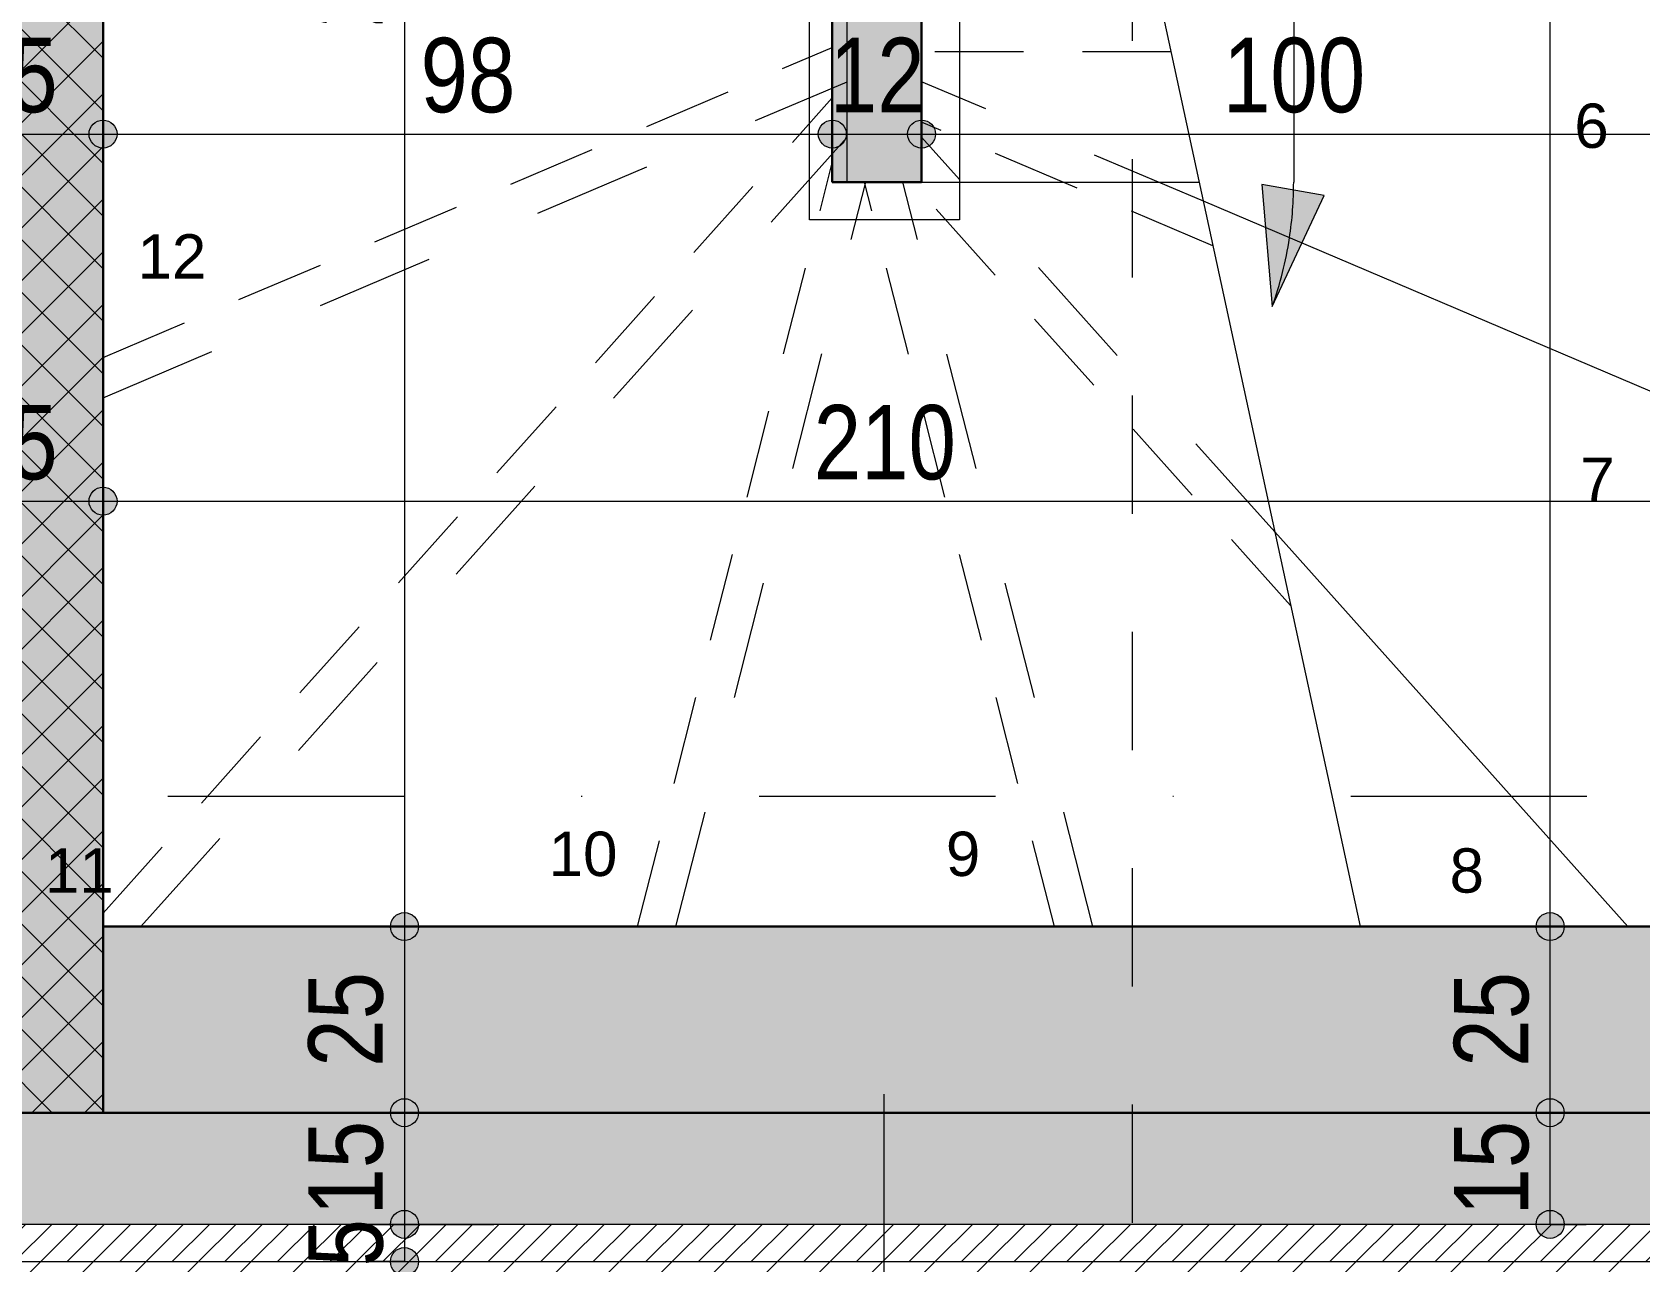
# Model space of a CAD drawing. Header units: centimetres. Extents: x -78 to 2022, y -1469 to 375.
# Drawn here: x 699.6 to 915.7, y -1256.6 to -1091.5 of the extents above; entities that cross this region are included whole.
import ezdxf

# ---------------------------------------------------------------- set-up
doc = ezdxf.new("R2010")
doc.units = ezdxf.units.CM
for name, pattern in [('Dash', [31.75, 15.875, -15.875]), ('Dash dot', [79.375, 31.75, -23.8125, 0, -23.8125]), ('Overhead', [19.84375, 11.90625, -7.9375])]:
    doc.linetypes.add(name, pattern=pattern)
for name, color, linetype, lineweight in [('A-ANNO-DIMS', 7, 'Continuous', 9), ('A-ANNO-DIMS-50', 7, 'Continuous', 9), ('A-AREA', 7, 'Continuous', 9), ('A-FLOR-HRAL-MBND', 7, 'Continuous', 9), ('A-FLOR-OVHD', 7, 'Overhead', 9), ('A-FLOR-PATT', 7, 'Continuous', 9), ('A-WALL', 7, 'Continuous', 9), ('A-WALL-FNSH', 7, 'Continuous', 9), ('A-WALL-IDEN', 7, 'Continuous', 9), ('A-WALL-PATT', 7, 'Continuous', 9), ('G-ANNO-SYMB', 7, 'Continuous', 9), ('S-COLS', 7, 'Continuous', 9), ('S-GRID', 7, 'Continuous', 9), ('S-STRS', 7, 'Continuous', 9), ('S-STRS-ANNO', 7, 'Continuous', 9), ('S-STRS-MBND', 7, 'Dash', 9)]:
    doc.layers.add(name, color=color, linetype=linetype, lineweight=lineweight)
doc.styles.add('Arial', font='arial.ttf', dxfattribs={"height": 5.953125})
doc.styles.add('Arial Narrow_3', font='ARIALN.TTF', dxfattribs={"height": 10})
doc.dimstyles.new('TEC_DIM', dxfattribs={"dimscale": 30.48, "dimtxt": 10.23431, "dimasz": 0.492126, "dimexe": 0.393701, "dimexo": 0.246063, "dimgap": 0, "dimtad": 1, "dimdec": 0, "dimzin": 0, "dimdsep": 46, "dimtxsty": 'Arial Narrow_3', "dimblk1": 'DOTSMALL', "dimblk2": 'DOTSMALL', "dimsah": 1, "dimcen": 0.09, "dimazin": 0, "dimtfac": 1, "dimtdec": 4, "dimtix": 1, "dimtmove": 0, "dimatfit": 3, "dimfxl": 0, "dimtvp": 1, "dimtolj": 1, "dimtzin": 0, "dimarcsym": 0})
doc.dimstyles.new('TEC_DIM_3', dxfattribs={"dimscale": 30.48, "dimtxt": 10.23431, "dimasz": 0.492126, "dimexe": 0.393701, "dimexo": 0.246063, "dimgap": 0, "dimtad": 1, "dimdec": 0, "dimzin": 0, "dimdsep": 46, "dimtxsty": 'Arial Narrow_3', "dimblk1": 'DOTSMALL', "dimblk2": 'DOTSMALL', "dimsah": 1, "dimcen": 0.09, "dimazin": 0, "dimtfac": 1, "dimtdec": 4, "dimtix": 1, "dimtmove": 0, "dimatfit": 3, "dimfxl": 0, "dimtvp": 1, "dimtolj": 1, "dimtzin": 0, "dimarcsym": 0})

# ---------------------------------------------------------------- blocks, each defined once
blk = doc.blocks.new('Railing - Railing-2455743-НИВО 0')
at = {"layer": 'A-FLOR-HRAL-MBND'}
for p, q in [((804.06, -1109.74), (804.06, -939.1)), ((809.14, -1109.74), (809.14, -939.1)), ((824.22, -962.59), (824.22, -1109.74)), ((819.14, -989.51), (819.14, -1109.74)), ((804.06, -1116.67), (804.06, -1109.74)), ((809.14, -1111.59), (809.14, -1109.74)), ((819.14, -1109.74), (819.14, -1111.59)), ((824.22, -1109.74), (824.22, -1116.67)), ((819.14, -1111.59), (809.14, -1111.59)), ((807.53, -1116.67), (804.06, -1116.67)), ((820.76, -1116.67), (807.53, -1116.67)), ((824.22, -1116.67), (820.76, -1116.67))]:
    blk.add_line(p, q, dxfattribs=at)
blk = doc.blocks.new('DIMBLOCK34-НИВО 0')
at = {"layer": 'A-ANNO-DIMS-50', "transparency": 16777216}
h = blk.add_hatch(color=256, dxfattribs=at)
edge = h.paths.add_edge_path()
edge.add_arc((204.14, -1378.77), 1.88, 0, 360)
h = blk.add_hatch(color=256, dxfattribs=at)
edge = h.paths.add_edge_path()
edge.add_arc((1799.14, -1378.77), 1.88, 0, 360)
for p, q in [((1799.14, -769.09), (1799.14, -1390.77)), ((1799.14, -1378.77), (1799.14, -769.09)), ((204.14, -1264.09), (204.14, -1390.77)), ((204.14, -1378.77), (204.14, -1264.09)), ((204.14, -1378.77), (1799.14, -1378.77))]:
    blk.add_line(p, q, dxfattribs=at)
for centre in [(204.14, -1378.77), (1799.14, -1378.77)]:
    blk.add_circle(centre, 1.88, dxfattribs=at)
at = {"layer": 'A-ANNO-DIMS-50', "color": 0, "transparency": 16777216, "insert": (988.97, -1365.85), "char_height": 10, "width": 30.4105, "attachment_point": 1, "line_spacing_factor": 0.974696, "style": 'Arial Narrow_3'}
blk.add_mtext('1595', dxfattribs=at)
blk = doc.blocks.new('_DotSmall')
at = {"color": 0, "linetype": 'ByBlock', "const_width": 0.5}
blk.add_lwpolyline([(-0.0625, 0, 1), (0.0625, 0, 1)], format="xyb", close=True, dxfattribs=at)
blk = doc.blocks.new('DIMBLOCK37-НИВО 0')
at = {"layer": 'A-ANNO-DIMS-50', "transparency": 16777216}
h = blk.add_hatch(color=256, dxfattribs=at)
edge = h.paths.add_edge_path()
edge.add_arc((664.14, -1349), 1.88, 0, 360)
h = blk.add_hatch(color=256, dxfattribs=at)
edge = h.paths.add_edge_path()
edge.add_arc((964.14, -1349), 1.88, 0, 360)
for p, q in [((664.14, -1264.09), (664.14, -1361)), ((664.14, -1349), (664.14, -1264.09)), ((964.14, -1264.09), (964.14, -1361)), ((964.14, -1349), (964.14, -1264.09)), ((664.14, -1349), (964.14, -1349))]:
    blk.add_line(p, q, dxfattribs=at)
for centre in [(664.14, -1349), (964.14, -1349)]:
    blk.add_circle(centre, 1.88, dxfattribs=at)
at = {"layer": 'A-ANNO-DIMS-50', "color": 0, "transparency": 16777216, "insert": (804.64, -1336.08), "char_height": 10, "width": 22.8079, "attachment_point": 1, "line_spacing_factor": 0.974696, "style": 'Arial Narrow_3'}
blk.add_mtext('300', dxfattribs=at)
blk = doc.blocks.new('DIMBLOCK45-НИВО 0')
at = {"layer": 'A-ANNO-DIMS-50', "transparency": 16777216}
h = blk.add_hatch(color=256, dxfattribs=at)
edge = h.paths.add_edge_path()
edge.add_arc((664.14, -1318.78), 1.88, 0, 360)
h = blk.add_hatch(color=256, dxfattribs=at)
edge = h.paths.add_edge_path()
edge.add_arc((964.14, -1318.78), 1.88, 0, 360)
for p, q in [((664.14, -1264.09), (664.14, -1330.78)), ((664.14, -1318.78), (664.14, -1264.09)), ((964.14, -1264.09), (964.14, -1330.78)), ((964.14, -1318.78), (964.14, -1264.09)), ((664.14, -1318.78), (964.14, -1318.78))]:
    blk.add_line(p, q, dxfattribs=at)
for centre in [(664.14, -1318.78), (964.14, -1318.78)]:
    blk.add_circle(centre, 1.88, dxfattribs=at)
at = {"layer": 'A-ANNO-DIMS-50', "color": 0, "transparency": 16777216, "insert": (804.64, -1305.86), "char_height": 10, "width": 22.8079, "attachment_point": 1, "line_spacing_factor": 0.974696, "style": 'Arial Narrow_3'}
blk.add_mtext('300', dxfattribs=at)
blk = doc.blocks.new('DIMBLOCK126-НИВО 0')
at = {"layer": 'A-ANNO-DIMS-50', "transparency": 16777216}
h = blk.add_hatch(color=256, dxfattribs=at)
edge = h.paths.add_edge_path()
edge.add_arc((684.14, -1105.14), 1.88, 0, 360)
h = blk.add_hatch(color=256, dxfattribs=at)
edge = h.paths.add_edge_path()
edge.add_arc((709.14, -1105.14), 1.88, 0, 360)
for p, q in [((684.14, -1109.99), (684.14, -1093.14)), ((709.14, -1109.99), (709.14, -1093.14)), ((684.14, -1105.14), (709.14, -1105.14)), ((684.14, -1105.14), (684.14, -1109.99)), ((709.14, -1105.14), (709.14, -1109.99))]:
    blk.add_line(p, q, dxfattribs=at)
for centre in [(684.14, -1105.14), (709.14, -1105.14)]:
    blk.add_circle(centre, 1.88, dxfattribs=at)
at = {"layer": 'A-ANNO-DIMS-50', "color": 0, "transparency": 16777216, "insert": (690.31, -1092.21), "char_height": 10, "width": 15.2053, "attachment_point": 1, "line_spacing_factor": 0.974696, "style": 'Arial Narrow_3'}
blk.add_mtext('25', dxfattribs=at)
blk = doc.blocks.new('DIMBLOCK127-НИВО 0')
at = {"layer": 'A-ANNO-DIMS-50', "transparency": 16777216}
h = blk.add_hatch(color=256, dxfattribs=at)
edge = h.paths.add_edge_path()
edge.add_arc((709.14, -1105.14), 1.88, 0, 360)
h = blk.add_hatch(color=256, dxfattribs=at)
edge = h.paths.add_edge_path()
edge.add_arc((807.14, -1105.14), 1.88, 0, 360)
for p, q in [((709.14, -1109.99), (709.14, -1093.14)), ((807.14, -1109.99), (807.14, -1093.14)), ((709.14, -1105.14), (807.14, -1105.14)), ((709.14, -1105.14), (709.14, -1109.99)), ((807.14, -1105.14), (807.14, -1109.99))]:
    blk.add_line(p, q, dxfattribs=at)
for centre in [(709.14, -1105.14), (807.14, -1105.14)]:
    blk.add_circle(centre, 1.88, dxfattribs=at)
at = {"layer": 'A-ANNO-DIMS-50', "color": 0, "transparency": 16777216, "insert": (751.81, -1092.21), "char_height": 10, "width": 15.2053, "attachment_point": 1, "line_spacing_factor": 0.974696, "style": 'Arial Narrow_3'}
blk.add_mtext('98', dxfattribs=at)
blk = doc.blocks.new('DIMBLOCK128-НИВО 0')
at = {"layer": 'A-ANNO-DIMS-50', "transparency": 16777216}
h = blk.add_hatch(color=256, dxfattribs=at)
edge = h.paths.add_edge_path()
edge.add_arc((807.14, -1105.14), 1.88, 0, 360)
h = blk.add_hatch(color=256, dxfattribs=at)
edge = h.paths.add_edge_path()
edge.add_arc((819.14, -1105.14), 1.88, 0, 360)
for p, q in [((807.14, -1109.99), (807.14, -1093.14)), ((819.14, -1109.99), (819.14, -1093.14)), ((807.14, -1105.14), (819.14, -1105.14)), ((807.14, -1105.14), (807.14, -1109.99)), ((819.14, -1105.14), (819.14, -1109.99))]:
    blk.add_line(p, q, dxfattribs=at)
for centre in [(807.14, -1105.14), (819.14, -1105.14)]:
    blk.add_circle(centre, 1.88, dxfattribs=at)
at = {"layer": 'A-ANNO-DIMS-50', "color": 0, "transparency": 16777216, "insert": (806.81, -1092.21), "char_height": 10, "width": 15.2053, "attachment_point": 1, "line_spacing_factor": 0.974696, "style": 'Arial Narrow_3'}
blk.add_mtext('12', dxfattribs=at)
blk = doc.blocks.new('DIMBLOCK129-НИВО 0')
at = {"layer": 'A-ANNO-DIMS-50', "transparency": 16777216}
h = blk.add_hatch(color=256, dxfattribs=at)
edge = h.paths.add_edge_path()
edge.add_arc((819.14, -1105.14), 1.88, 0, 360)
h = blk.add_hatch(color=256, dxfattribs=at)
edge = h.paths.add_edge_path()
edge.add_arc((919.14, -1105.14), 1.88, 0, 360)
for p, q in [((819.14, -1109.99), (819.14, -1093.14)), ((919.14, -1109.99), (919.14, -1093.14)), ((819.14, -1105.14), (919.14, -1105.14)), ((819.14, -1105.14), (819.14, -1109.99)), ((919.14, -1105.14), (919.14, -1109.99))]:
    blk.add_line(p, q, dxfattribs=at)
for centre in [(819.14, -1105.14), (919.14, -1105.14)]:
    blk.add_circle(centre, 1.88, dxfattribs=at)
at = {"layer": 'A-ANNO-DIMS-50', "color": 0, "transparency": 16777216, "insert": (859.64, -1092.21), "char_height": 10, "width": 22.8079, "attachment_point": 1, "line_spacing_factor": 0.974696, "style": 'Arial Narrow_3'}
blk.add_mtext('100', dxfattribs=at)
blk = doc.blocks.new('DIMBLOCK136-НИВО 0')
at = {"layer": 'A-ANNO-DIMS-50', "transparency": 16777216}
h = blk.add_hatch(color=256, dxfattribs=at)
edge = h.paths.add_edge_path()
edge.add_arc((684.14, -1154.45), 1.88, 0, 360)
h = blk.add_hatch(color=256, dxfattribs=at)
edge = h.paths.add_edge_path()
edge.add_arc((709.14, -1154.45), 1.88, 0, 360)
for p, q in [((684.14, -1159.3), (684.14, -1142.45)), ((709.14, -1159.3), (709.14, -1142.45)), ((684.14, -1154.45), (709.14, -1154.45)), ((684.14, -1154.45), (684.14, -1159.3)), ((709.14, -1154.45), (709.14, -1159.3))]:
    blk.add_line(p, q, dxfattribs=at)
for centre in [(684.14, -1154.45), (709.14, -1154.45)]:
    blk.add_circle(centre, 1.88, dxfattribs=at)
at = {"layer": 'A-ANNO-DIMS-50', "color": 0, "transparency": 16777216, "insert": (690.31, -1141.53), "char_height": 10, "width": 15.2053, "attachment_point": 1, "line_spacing_factor": 0.974696, "style": 'Arial Narrow_3'}
blk.add_mtext('25', dxfattribs=at)
blk = doc.blocks.new('DIMBLOCK137-НИВО 0')
at = {"layer": 'A-ANNO-DIMS-50', "transparency": 16777216}
h = blk.add_hatch(color=256, dxfattribs=at)
edge = h.paths.add_edge_path()
edge.add_arc((709.14, -1154.45), 1.88, 0, 360)
h = blk.add_hatch(color=256, dxfattribs=at)
edge = h.paths.add_edge_path()
edge.add_arc((919.14, -1154.45), 1.88, 0, 360)
for p, q in [((709.14, -1159.3), (709.14, -1142.45)), ((919.14, -1159.3), (919.14, -1142.45)), ((709.14, -1154.45), (919.14, -1154.45)), ((709.14, -1154.45), (709.14, -1159.3)), ((919.14, -1154.45), (919.14, -1159.3))]:
    blk.add_line(p, q, dxfattribs=at)
for centre in [(709.14, -1154.45), (919.14, -1154.45)]:
    blk.add_circle(centre, 1.88, dxfattribs=at)
at = {"layer": 'A-ANNO-DIMS-50', "color": 0, "transparency": 16777216, "insert": (804.64, -1141.53), "char_height": 10, "width": 22.8079, "attachment_point": 1, "line_spacing_factor": 0.974696, "style": 'Arial Narrow_3'}
blk.add_mtext('210', dxfattribs=at)
blk = doc.blocks.new('DIMBLOCK230-НИВО 0')
at = {"layer": 'A-ANNO-DIMS-50', "transparency": 16777216}
h = blk.add_hatch(color=256, dxfattribs=at)
edge = h.paths.add_edge_path()
edge.add_arc((749.65, -951.1), 1.88, 0, 360)
h = blk.add_hatch(color=256, dxfattribs=at)
edge = h.paths.add_edge_path()
edge.add_arc((749.65, -1211.59), 1.88, 0, 360)
for p, q in [((744.8, -951.1), (761.65, -951.1)), ((749.65, -951.1), (744.8, -951.1)), ((749.65, -951.1), (749.65, -1211.59)), ((744.8, -1211.59), (761.65, -1211.59)), ((749.65, -1211.59), (744.8, -1211.59))]:
    blk.add_line(p, q, dxfattribs=at)
for centre in [(749.65, -951.1), (749.65, -1211.59)]:
    blk.add_circle(centre, 1.88, dxfattribs=at)
at = {"layer": 'A-ANNO-DIMS-50', "color": 0, "transparency": 16777216, "insert": (736.72, -1090.85), "char_height": 10, "width": 22.8079, "attachment_point": 1, "rotation": 90, "line_spacing_factor": 0.974696, "style": 'Arial Narrow_3'}
blk.add_mtext('260', dxfattribs=at)
blk = doc.blocks.new('DIMBLOCK231-НИВО 0')
at = {"layer": 'A-ANNO-DIMS-50', "transparency": 16777216}
h = blk.add_hatch(color=256, dxfattribs=at)
edge = h.paths.add_edge_path()
edge.add_arc((749.65, -1211.59), 1.88, 0, 360)
h = blk.add_hatch(color=256, dxfattribs=at)
edge = h.paths.add_edge_path()
edge.add_arc((749.65, -1236.59), 1.88, 0, 360)
for p, q in [((744.8, -1211.59), (761.65, -1211.59)), ((749.65, -1211.59), (744.8, -1211.59)), ((749.65, -1211.59), (749.65, -1236.59)), ((744.8, -1236.59), (761.65, -1236.59)), ((749.65, -1236.59), (744.8, -1236.59))]:
    blk.add_line(p, q, dxfattribs=at)
for centre in [(749.65, -1211.59), (749.65, -1236.59)]:
    blk.add_circle(centre, 1.88, dxfattribs=at)
at = {"layer": 'A-ANNO-DIMS-50', "color": 0, "transparency": 16777216, "insert": (736.72, -1230.42), "char_height": 10, "width": 15.2053, "attachment_point": 1, "rotation": 90, "line_spacing_factor": 0.974696, "style": 'Arial Narrow_3'}
blk.add_mtext('25', dxfattribs=at)
blk = doc.blocks.new('DIMBLOCK232-НИВО 0')
at = {"layer": 'A-ANNO-DIMS-50', "transparency": 16777216}
h = blk.add_hatch(color=256, dxfattribs=at)
edge = h.paths.add_edge_path()
edge.add_arc((749.65, -1236.59), 1.88, 0, 360)
h = blk.add_hatch(color=256, dxfattribs=at)
edge = h.paths.add_edge_path()
edge.add_arc((749.65, -1251.59), 1.88, 0, 360)
for p, q in [((744.8, -1236.59), (761.65, -1236.59)), ((749.65, -1236.59), (744.8, -1236.59)), ((749.65, -1236.59), (749.65, -1251.59)), ((744.8, -1251.59), (761.65, -1251.59)), ((749.65, -1251.59), (744.8, -1251.59))]:
    blk.add_line(p, q, dxfattribs=at)
for centre in [(749.65, -1236.59), (749.65, -1251.59)]:
    blk.add_circle(centre, 1.88, dxfattribs=at)
at = {"layer": 'A-ANNO-DIMS-50', "color": 0, "transparency": 16777216, "insert": (736.72, -1250.42), "char_height": 10, "width": 15.2053, "attachment_point": 1, "rotation": 90, "line_spacing_factor": 0.974696, "style": 'Arial Narrow_3'}
blk.add_mtext('15', dxfattribs=at)
blk = doc.blocks.new('DIMBLOCK233-НИВО 0')
at = {"layer": 'A-ANNO-DIMS-50', "transparency": 16777216}
h = blk.add_hatch(color=256, dxfattribs=at)
edge = h.paths.add_edge_path()
edge.add_arc((749.65, -1251.59), 1.88, 0, 360)
h = blk.add_hatch(color=256, dxfattribs=at)
edge = h.paths.add_edge_path()
edge.add_arc((749.65, -1256.59), 1.88, 0, 360)
for p, q in [((744.8, -1251.59), (761.65, -1251.59)), ((749.65, -1251.59), (744.8, -1251.59)), ((749.65, -1251.59), (749.65, -1256.59)), ((744.8, -1256.59), (761.65, -1256.59)), ((749.65, -1256.59), (744.8, -1256.59))]:
    blk.add_line(p, q, dxfattribs=at)
for centre in [(749.65, -1251.59), (749.65, -1256.59)]:
    blk.add_circle(centre, 1.88, dxfattribs=at)
at = {"layer": 'A-ANNO-DIMS-50', "color": 0, "transparency": 16777216, "insert": (736.72, -1257.25), "char_height": 10, "width": 7.6026, "attachment_point": 1, "rotation": 90, "line_spacing_factor": 0.974696, "style": 'Arial Narrow_3'}
blk.add_mtext('\\fArial Narrow|b0|i0|c204|p34|;5', dxfattribs=at)
blk = doc.blocks.new('DIMBLOCK272-НИВО 0')
at = {"layer": 'A-ANNO-DIMS-50', "transparency": 16777216}
h = blk.add_hatch(color=256, dxfattribs=at)
edge = h.paths.add_edge_path()
edge.add_arc((903.6, -1236.59), 1.88, 0, 360)
h = blk.add_hatch(color=256, dxfattribs=at)
edge = h.paths.add_edge_path()
edge.add_arc((903.6, -1251.59), 1.88, 0, 360)
for p, q in [((908.45, -1236.59), (891.6, -1236.59)), ((903.6, -1251.59), (903.6, -1236.59)), ((903.6, -1236.59), (908.45, -1236.59)), ((908.45, -1251.59), (891.6, -1251.59)), ((903.6, -1251.59), (908.45, -1251.59))]:
    blk.add_line(p, q, dxfattribs=at)
for centre in [(903.6, -1236.59), (903.6, -1251.59)]:
    blk.add_circle(centre, 1.88, dxfattribs=at)
at = {"layer": 'A-ANNO-DIMS-50', "color": 0, "transparency": 16777216, "insert": (890.67, -1250.42), "char_height": 10, "width": 15.2053, "attachment_point": 1, "rotation": 90, "line_spacing_factor": 0.974696, "style": 'Arial Narrow_3'}
blk.add_mtext('15', dxfattribs=at)
blk = doc.blocks.new('DIMBLOCK273-НИВО 0')
at = {"layer": 'A-ANNO-DIMS-50', "transparency": 16777216}
h = blk.add_hatch(color=256, dxfattribs=at)
edge = h.paths.add_edge_path()
edge.add_arc((903.6, -1211.59), 1.88, 0, 360)
h = blk.add_hatch(color=256, dxfattribs=at)
edge = h.paths.add_edge_path()
edge.add_arc((903.6, -1236.59), 1.88, 0, 360)
for p, q in [((908.45, -1211.59), (891.6, -1211.59)), ((903.6, -1236.59), (903.6, -1211.59)), ((903.6, -1211.59), (908.45, -1211.59)), ((908.45, -1236.59), (891.6, -1236.59)), ((903.6, -1236.59), (908.45, -1236.59))]:
    blk.add_line(p, q, dxfattribs=at)
for centre in [(903.6, -1211.59), (903.6, -1236.59)]:
    blk.add_circle(centre, 1.88, dxfattribs=at)
at = {"layer": 'A-ANNO-DIMS-50', "color": 0, "transparency": 16777216, "insert": (890.67, -1230.42), "char_height": 10, "width": 15.2053, "attachment_point": 1, "rotation": 90, "line_spacing_factor": 0.974696, "style": 'Arial Narrow_3'}
blk.add_mtext('25', dxfattribs=at)
blk = doc.blocks.new('DIMBLOCK274-НИВО 0')
at = {"layer": 'A-ANNO-DIMS-50', "transparency": 16777216}
h = blk.add_hatch(color=256, dxfattribs=at)
edge = h.paths.add_edge_path()
edge.add_arc((903.6, -939.1), 1.88, 0, 360)
h = blk.add_hatch(color=256, dxfattribs=at)
edge = h.paths.add_edge_path()
edge.add_arc((903.6, -1211.59), 1.88, 0, 360)
for p, q in [((908.45, -939.1), (891.6, -939.1)), ((903.6, -1211.59), (903.6, -939.1)), ((903.6, -939.1), (908.45, -939.1)), ((908.45, -1211.59), (891.6, -1211.59)), ((903.6, -1211.59), (908.45, -1211.59))]:
    blk.add_line(p, q, dxfattribs=at)
for centre in [(903.6, -939.1), (903.6, -1211.59)]:
    blk.add_circle(centre, 1.88, dxfattribs=at)
at = {"layer": 'A-ANNO-DIMS-50', "color": 0, "transparency": 16777216, "insert": (890.67, -1084.85), "char_height": 10, "width": 22.8079, "attachment_point": 1, "rotation": 90, "line_spacing_factor": 0.974696, "style": 'Arial Narrow_3'}
blk.add_mtext('272', dxfattribs=at)

msp = doc.modelspace()

# ---------------------------------------------------------------- hatches: boundary and pattern name
at = {"layer": 'A-FLOR-PATT', "true_color": 0xe0ea68}
h = msp.add_hatch(dxfattribs=at)
h.set_pattern_fill('FP1_8', color=61, style=0, pattern_type=2)
h.set_pattern_definition([(45, (-1006328.728, 860384.997), (-3.535533906, 3.535533906), [])])
h.paths.add_polyline_path([(709.38, -1437.86), (2021.58, -1437.86), (2021.58, -1016.59), (1719.14, -1016.59), (1719.14, -1261.59), (1654.14, -1261.59), (1654.14, -1256.59), (1644.94, -1256.59), (1644.94, -1293.19), (1641.14, -1293.19), (1641.14, -1256.59), (664.14, -1256.59), (664.14, -1208.72), (264.14, -1208.72), (264.14, -1256.59), (-65.86, -1256.59), (-65.86, -1437.86), (485.39, -1437.86)])
at = {"layer": 'A-WALL-PATT', "true_color": 0x808080}
for points in [[(684.14, -1181.59), (709.14, -1181.59), (709.14, -901.59), (684.14, -901.59), (684.14, -1158.59)], [(807.14, -1111.59), (819.14, -1111.59), (819.14, -939.1), (807.14, -939.1), (807.14, -984.58)]]:
    msp.add_hatch(color=8, dxfattribs=at).paths.add_polyline_path(points)
at = {"layer": 'A-WALL-PATT', "lineweight": 5, "true_color": 0x808080}
for points in [[(709.14, -1236.59), (709.14, -1181.59), (684.14, -1181.59), (684.14, -1236.59)], [(919.14, -1236.59), (919.14, -1211.59), (709.14, -1211.59), (709.14, -1236.59), (709.38, -1236.59)]]:
    msp.add_hatch(color=8, dxfattribs=at).paths.add_polyline_path(points)
at = {"layer": 'A-WALL-PATT', "lineweight": 5, "true_color": 0xffff80}
msp.add_hatch(color=51, dxfattribs=at).paths.add_polyline_path([(709.14, -1251.59), (944.14, -1251.59), (944.14, -1236.59), (684.14, -1236.59), (684.14, -1251.59)])
at = {"layer": 'A-WALL-PATT', "true_color": 0x787878}
h = msp.add_hatch(dxfattribs=at)
h.set_pattern_fill('FP1_2', color=8, style=0, pattern_type=2)
h.set_pattern_definition([(45, (-1006328.728, 860384.997), (-1.767766953, 1.767766953), [])])
h.paths.add_polyline_path([(684.14, -1256.59), (959.14, -1256.59), (959.14, -1251.59), (669.14, -1251.59), (669.14, -1256.59)])
at = {"layer": 'S-COLS'}
h = msp.add_hatch(dxfattribs=at)
h.set_pattern_fill('FP1_5', color=256, style=0, pattern_type=2)
h.set_pattern_definition([(45, (-1006328.728, 860384.997), (-3.535533906, 3.535533906), []), (135, (-1006328.728, 860384.997), (-3.535533906, -3.535533906), [])])
h.paths.add_polyline_path([(684.14, -1236.59), (709.14, -1236.59), (709.14, -901.59), (684.14, -901.59), (684.14, -1211.22)])
at = {"layer": 'S-STRS-ANNO'}
msp.add_hatch(color=256, dxfattribs=at).paths.add_polyline_path([(866.27, -1128.29), (873.23, -1113.4), (864.85, -1111.91)])

# ---------------------------------------------------------------- linework, layer by layer
at = {"layer": 'A-AREA'}
msp.add_line((819.14, -1111.59), (856.44, -1111.59), dxfattribs=at)
at = {"layer": 'A-FLOR-OVHD'}
for p, q in [((709.14, -1135.14), (807.14, -1093.51)), ((852.66, -1094.1), (819.14, -1094.1)), ((709.14, -1209.78), (807.14, -1100.28)), ((858.29, -1120.16), (819.14, -1103.53)), ((780.97, -1211.59), (807.14, -1109)), ((837, -1211.59), (811.48, -1111.59)), ((868.73, -1168.45), (817.85, -1111.59))]:
    msp.add_line(p, q, dxfattribs=at)
at = {"layer": 'A-WALL', "lineweight": 30}
for p, q in [((819.14, -1111.59), (819.14, -939.1)), ((709.14, -1211.59), (709.14, -951.1)), ((807.14, -951.1), (807.14, -1111.59)), ((807.14, -1111.59), (819.14, -1111.59)), ((919.14, -1211.59), (709.14, -1211.59)), ((944.14, -1236.59), (684.14, -1236.59))]:
    msp.add_line(p, q, dxfattribs=at)
at = {"layer": 'A-WALL'}
msp.add_line((959.14, -1251.59), (669.14, -1251.59), dxfattribs=at)
at = {"layer": 'A-WALL-FNSH'}
msp.add_line((664.14, -1256.59), (964.14, -1256.59), dxfattribs=at)
at = {"layer": 'A-WALL-IDEN'}
msp.add_line((814.07, -1234.09), (814.07, -1263.26), dxfattribs=at)
at = {"layer": 'G-ANNO-SYMB', "linetype": 'Dash', "lineweight": 18}
msp.add_line((847.43, 288.49), (847.43, -1448.92), dxfattribs=at)
at = {"layer": 'S-COLS', "lineweight": 30}
for p, q in [((709.14, -1236.59), (709.14, -901.59)), ((684.14, -1236.59), (709.14, -1236.59))]:
    msp.add_line(p, q, dxfattribs=at)
at = {"layer": 'S-GRID', "color": 1, "linetype": 'Dash dot', "lineweight": 18, "true_color": 0xff0000}
msp.add_line((82.05, -1194.09), (1840.98, -1194.09), dxfattribs=at)
at = {"layer": 'S-STRS'}
for p, q in [((919.14, -1140.57), (857, -1114.17)), ((919.14, -1140.57), (857, -1114.17)), ((914.05, -1211.59), (866.6, -1158.56)), ((914.05, -1211.59), (866.6, -1158.56))]:
    msp.add_line(p, q, dxfattribs=at)
at = {"layer": 'S-STRS-ANNO'}
for p, q in [((869.14, -1089.1), (869.14, -1111.59)), ((873.23, -1113.4), (864.85, -1111.91)), ((864.85, -1111.91), (866.27, -1128.29)), ((866.27, -1128.29), (873.23, -1113.4))]:
    msp.add_line(p, q, dxfattribs=at)
for start, end in [(351.3674, 0), (340.4859, 351.3674)]:
    msp.add_arc((819.14, -1111.59), 50, start, end, dxfattribs=at)
at = {"layer": 'S-STRS-MBND'}
for p, q in [((709.14, -1211.59), (709.14, -939.1)), ((809.14, -1111.59), (809.14, -939.1)), ((819.14, -1096.12), (819.14, -1111.59)), ((709.14, -1140.57), (809.14, -1098.1)), ((709.14, -1140.57), (809.14, -1098.1)), ((857, -1114.17), (819.14, -1098.1)), ((857, -1114.17), (819.14, -1098.1)), ((714.24, -1211.59), (809.14, -1105.54)), ((714.24, -1211.59), (809.14, -1105.54)), ((866.6, -1158.56), (819.14, -1105.54)), ((866.6, -1158.56), (819.14, -1105.54)), ((786.13, -1211.59), (811.64, -1111.59)), ((786.13, -1211.59), (811.64, -1111.59)), ((819.14, -1111.59), (809.14, -1111.59)), ((842.16, -1211.59), (816.64, -1111.59)), ((842.16, -1211.59), (816.64, -1111.59)), ((857.67, -1211.59), (709.14, -1211.59))]:
    msp.add_line(p, q, dxfattribs=at)
at = {"layer": 'S-STRS-MBND', "linetype": 'Continuous'}
msp.add_line((849.92, -1081.45), (878.06, -1211.59), dxfattribs=at)

# ---------------------------------------------------------------- block references
at = {"layer": 'A-FLOR-HRAL-MBND'}
msp.add_blockref('Railing - Railing-2455743-НИВО 0', (0, 0), dxfattribs=at)

# ---------------------------------------------------------------- texts
at = {"layer": 'S-STRS-ANNO', "attachment_point": 1, "line_spacing_factor": 0.941778, "style": 'Arial'}
for s, insert, char_height, width in [('\\fArial|b0|i0|c204|p34|;6', (906.85, -1101.04), 5.9531, 5.4944), ('12', (713.77, -1118.6), 5.953, 10.9888), ('\\fArial|b0|i0|c204|p34|;7', (907.65, -1148.6), 5.9531, 5.4944), ('10', (769.02, -1198.84), 5.953, 10.9888), ('\\fArial|b0|i0|c204|p34|;9', (822.4, -1198.84), 5.9531, 5.4944), ('11', (701.33, -1201.08), 5.953, 10.9888), ('\\fArial|b0|i0|c204|p34|;8', (890.09, -1201.08), 5.9531, 5.4944)]:
    msp.add_mtext(s, dxfattribs=dict(at, insert=insert, char_height=char_height, width=width))

# ---------------------------------------------------------------- dimensions: what is measured, and where the dimension line sits
at = {"layer": 'A-ANNO-DIMS'}
for base, p1, p2, override, picture, middle in [((1799.14, -1378.77), (204.14, -1256.59), (1799.14, -761.59), {"dimpost": '<>', "dimfxl": 1670.04491}, 'DIMBLOCK34-НИВО 0', (1001.64, -1373.67)), ((709.14, -1105.14), (684.14, -1102.49), (709.14, -1102.49), {"dimpost": '<>', "dimfxl": 25}, 'DIMBLOCK126-НИВО 0', (696.64, -1100.03)), ((807.14, -1105.14), (709.14, -1102.49), (807.14, -1102.49), {"dimpost": '<>', "dimfxl": 98}, 'DIMBLOCK127-НИВО 0', (758.14, -1100.03)), ((819.14, -1105.14), (807.14, -1102.49), (819.14, -1102.49), {"dimpost": '<>', "dimfxl": 12}, 'DIMBLOCK128-НИВО 0', (813.14, -1100.12)), ((919.14, -1105.14), (819.14, -1102.49), (919.14, -1102.49), {"dimpost": '<>', "dimfxl": 100}, 'DIMBLOCK129-НИВО 0', (869.14, -1100.03)), ((709.14, -1154.45), (684.14, -1151.8), (709.14, -1151.8), {"dimpost": '<>', "dimfxl": 25}, 'DIMBLOCK136-НИВО 0', (696.64, -1149.34)), ((919.14, -1154.45), (709.14, -1151.8), (919.14, -1151.8), {"dimpost": '<>', "dimfxl": 210}, 'DIMBLOCK137-НИВО 0', (814.14, -1149.34)), ((964.14, -1349), (664.14, -1256.59), (964.14, -1256.59), {"dimpost": '<>', "dimfxl": 300}, 'DIMBLOCK37-НИВО 0', (814.14, -1343.89)), ((964.14, -1318.78), (664.14, -1256.59), (964.14, -1256.59), {"dimpost": '<>', "dimfxl": 300}, 'DIMBLOCK45-НИВО 0', (814.14, -1313.67))]:
    dim = msp.add_linear_dim(base=base, p1=p1, p2=p2, dimstyle='TEC_DIM', override=override, dxfattribs=at)
    dim.commit()
    dim.dimension.update_dxf_attribs({"geometry": picture, "text_midpoint": middle})
for base, p1, p2, dimstyle, override, picture, middle in [((903.6, -939.1), (900.95, -1211.59), (900.95, -939.1), 'TEC_DIM_3', {"dimpost": '<>', "dimfxl": 272.489732}, 'DIMBLOCK274-НИВО 0', (898.58, -1075.34)), ((749.65, -1211.59), (752.3, -951.1), (752.3, -1211.59), 'TEC_DIM', {"dimpost": '<>', "dimfxl": 260.489732}, 'DIMBLOCK230-НИВО 0', (744.54, -1081.34)), ((749.65, -1236.59), (752.3, -1211.59), (752.3, -1236.59), 'TEC_DIM', {"dimpost": '<>', "dimfxl": 25}, 'DIMBLOCK231-НИВО 0', (744.54, -1224.09)), ((903.6, -1211.59), (900.95, -1236.59), (900.95, -1211.59), 'TEC_DIM_3', {"dimpost": '<>', "dimfxl": 25}, 'DIMBLOCK273-НИВО 0', (898.49, -1224.09)), ((749.65, -1251.59), (752.3, -1236.59), (752.3, -1251.59), 'TEC_DIM', {"dimpost": '<>', "dimfxl": 15}, 'DIMBLOCK232-НИВО 0', (744.54, -1244.09)), ((903.6, -1236.59), (900.95, -1251.59), (900.95, -1236.59), 'TEC_DIM_3', {"dimpost": '<>', "dimfxl": 15}, 'DIMBLOCK272-НИВО 0', (898.49, -1244.09)), ((749.65, -1256.59), (752.3, -1251.59), (752.3, -1256.59), 'TEC_DIM', {"dimpost": '<>', "dimfxl": 5}, 'DIMBLOCK233-НИВО 0', (744.56, -1254.09))]:
    dim = msp.add_linear_dim(base=base, p1=p1, p2=p2, angle=90, dimstyle=dimstyle, override=override, dxfattribs=at)
    dim.commit()
    dim.dimension.update_dxf_attribs({"geometry": picture, "text_midpoint": middle})

doc.saveas('drawing.dxf')
